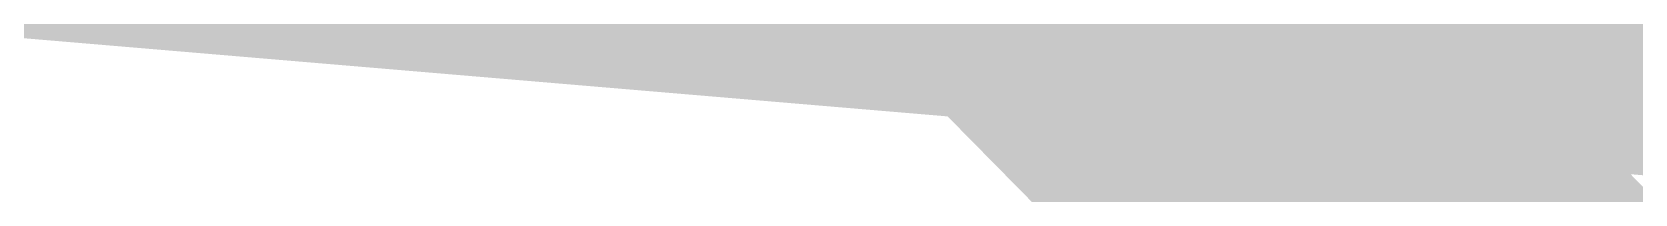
# Model space of a CAD drawing. Header units: metres. Extents: x 326467 to 340077, y 1811030 to 1824953.
# Drawn here: x 329051.06 to 329061.95, y 1812524.34 to 1812525.44 of the extents above; entities that cross this region are included whole.
import ezdxf

# ---------------------------------------------------------------- set-up
doc = ezdxf.new("R2010")
doc.units = ezdxf.units.M
doc.header["$MEASUREMENT"] = 0
for name, color, linetype in [('CRZ LINE FOR RIVER OR CREEK', 84, 'Continuous'), ('HAZARDS LINE', 1, 'Continuous'), ('NDZ-200M FROM CRZ', 30, 'Continuous')]:
    doc.layers.add(name, color=color, linetype=linetype)

# ---------------------------------------------------------------- blocks, each defined once
blk = doc.blocks.new('16')
at = {"layer": 'CRZ LINE FOR RIVER OR CREEK', "ltscale": 0.1, "const_width": 3.032, "flags": 128}
blk.add_lwpolyline([(328500.104, 1812715.848), (328586.46, 1812675.187), (328687.365, 1812654.192), (328814.794, 1812626.294), (328896.979, 1812575.751), (329009.823, 1812530.404), (329088.604, 1812523.731), (329177.647, 1812537.196), (329273.318, 1812592.835), (329399.301, 1812709.348), (329470.471, 1812762.272), (329556.37, 1812894.128)], dxfattribs=at)
at = {"layer": 'HAZARDS LINE', "lineweight": 18, "const_width": 3.032}
blk.add_lwpolyline([(329005.781, 1812530.435), (329017.94, 1812534.385), (329021.982, 1812534.353), (329026.024, 1812534.322), (329030.067, 1812534.291), (329034.109, 1812534.26), (329038.152, 1812534.229), (329042.163, 1812530.154), (329046.205, 1812530.123), (329054.29, 1812530.061), (329058.301, 1812525.987), (329062.313, 1812521.912), (329066.355, 1812521.881), (329070.398, 1812521.85), (329074.44, 1812521.819), (329074.471, 1812525.862), (329078.514, 1812525.831), (329086.599, 1812525.768), (329090.641, 1812525.737), (329094.683, 1812525.706), (329098.726, 1812525.675)], dxfattribs=at)
at = {"layer": 'NDZ-200M FROM CRZ', "const_width": 3.032, "flags": 128}
blk.add_lwpolyline([(328500.104, 1812715.848), (328586.46, 1812675.187), (328687.365, 1812654.192), (328814.794, 1812626.294), (328896.979, 1812575.751), (329009.823, 1812530.404), (329088.604, 1812523.731), (329177.647, 1812537.196), (329273.318, 1812592.835), (329399.301, 1812709.348), (329470.471, 1812762.272), (329553.749, 1812890.105), (329595.21, 1812950.435), (329612.003, 1813031.171), (329648.947, 1813103.666), (329700.375, 1813170.313), (329708.446, 1813180.771), (329759.028, 1813224.116), (329775.573, 1813272.508), (329790.454, 1813367.411), (329809.16, 1813433.981)], dxfattribs=at)

msp = doc.modelspace()

# ---------------------------------------------------------------- block references
msp.add_blockref('16', (0, 0))

doc.saveas('drawing.dxf')
